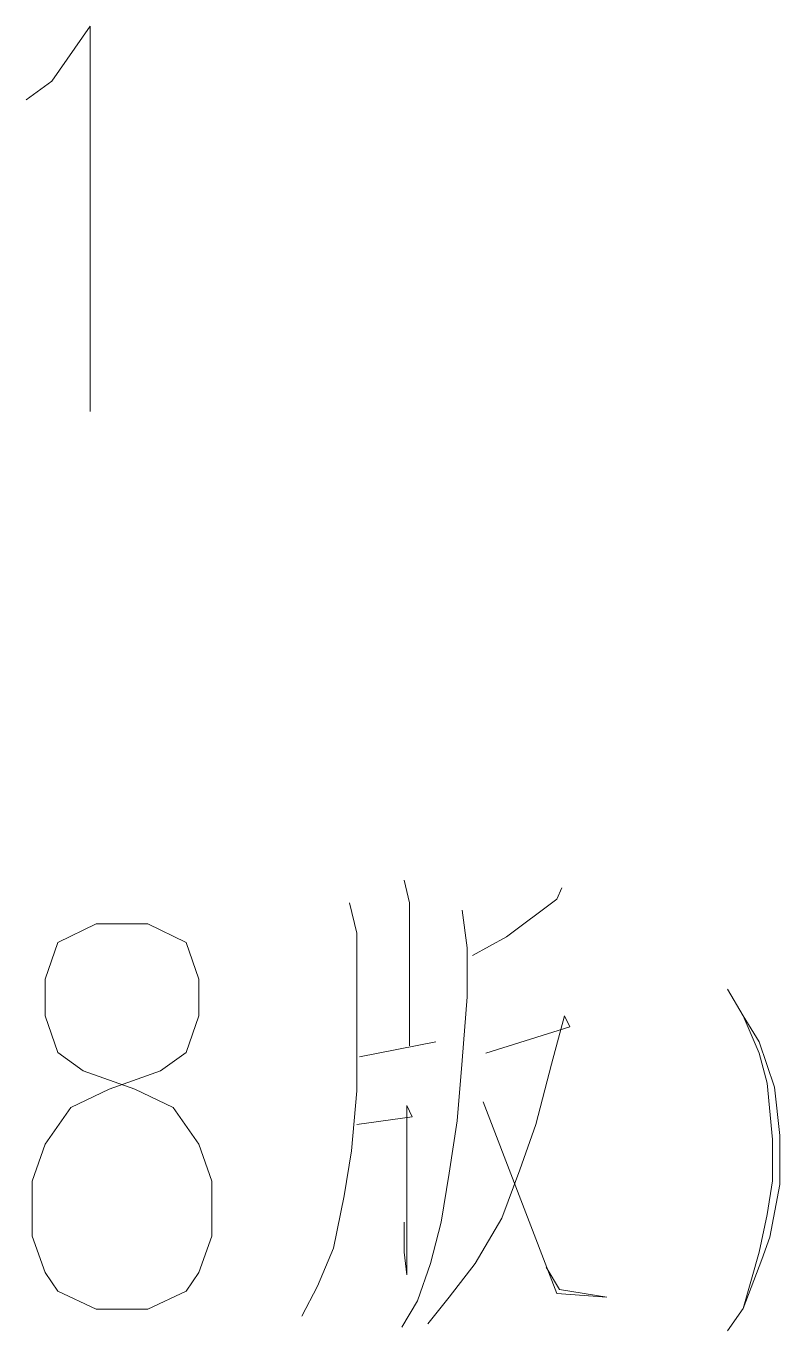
# Model space of a CAD drawing. Header units: millimetres. Extents: x 0 to 586, y 0 to 414.
# Drawn here: x 112.65 to 119.67, y 190.96 to 203.09 of the extents above; entities that cross this region are included whole.
import ezdxf

# ---------------------------------------------------------------- set-up
doc = ezdxf.new("R2010")
doc.units = ezdxf.units.MM

msp = doc.modelspace()

# ---------------------------------------------------------------- linework, layer by layer
at = {"color": 0, "lineweight": 0}
for points in [[(112.652528, 202.409778), (112.892417, 202.582639), (113.248722, 203.094167), (113.248722, 199.509944)], [(116.17325, 195.149611), (116.222639, 194.941472), (116.222639, 193.6115)], [(117.640806, 195.079056), (117.591417, 194.973222), (117.12575, 194.623972), (116.80825, 194.451111)], [(115.661722, 194.941472), (115.732278, 194.65925), (115.732278, 193.823167), (115.732278, 193.191694), (115.682889, 192.634306), (115.612333, 192.2145), (115.513556, 191.727667), (115.365389, 191.374889), (115.22075, 191.096194)], [(116.713, 194.870917), (116.758861, 194.521667), (116.758861, 194.066583), (116.713, 193.473917), (116.663611, 192.913), (116.589528, 192.426167), (116.515444, 191.971083), (116.416667, 191.586556), (116.296722, 191.237306), (116.148556, 190.993889)], [(119.182444, 190.958611), (119.327083, 191.16675), (119.499944, 191.621833), (119.574028, 191.829972), (119.669278, 192.320333), (119.669278, 192.775417), (119.619889, 193.226972), (119.47525, 193.646778), (119.327083, 193.890194), (119.182444, 194.137139)], [(116.931722, 193.540944), (117.714889, 193.787889), (117.6655, 193.890194), (117.542028, 193.438639), (117.397389, 192.877722), (117.249222, 192.457917), (117.079889, 192.006361), (116.832944, 191.586556), (116.589528, 191.272583), (116.391972, 191.025639)], [(119.327083, 193.890194), (119.47525, 193.540944), (119.549333, 193.26225), (119.598722, 192.740139), (119.598722, 192.355611), (119.549333, 192.041639), (119.47525, 191.692389), (119.327083, 191.16675)], [(115.756972, 193.509194), (116.466056, 193.646778)], [(116.907028, 193.089389), (117.591417, 191.307861), (118.057083, 191.272583), (117.616111, 191.343139), (117.492639, 191.551278)], [(115.732278, 192.877722), (116.247333, 192.948278), (116.197944, 193.054111), (116.197944, 191.480722), (116.17325, 191.692389), (116.17325, 191.971083)]]:
    msp.add_lwpolyline(points, dxfattribs=at)
msp.add_lwpolyline([(113.305167, 194.743917), (112.948861, 194.571056), (112.828917, 194.228861), (112.828917, 193.890194), (112.948861, 193.548), (113.185222, 193.378667), (113.665, 193.205806), (114.021306, 193.036472), (114.261194, 192.694278), (114.381139, 192.352083), (114.381139, 191.840556), (114.261194, 191.501889), (114.14125, 191.329028), (113.784944, 191.159694), (113.305167, 191.159694), (112.948861, 191.329028), (112.828917, 191.501889), (112.708972, 191.840556), (112.708972, 192.352083), (112.828917, 192.694278), (113.068806, 193.036472), (113.425111, 193.205806), (113.904889, 193.378667), (114.14125, 193.548), (114.261194, 193.890194), (114.261194, 194.228861), (114.14125, 194.571056), (113.784944, 194.743917)], close=True, dxfattribs=at)

doc.saveas('drawing.dxf')
